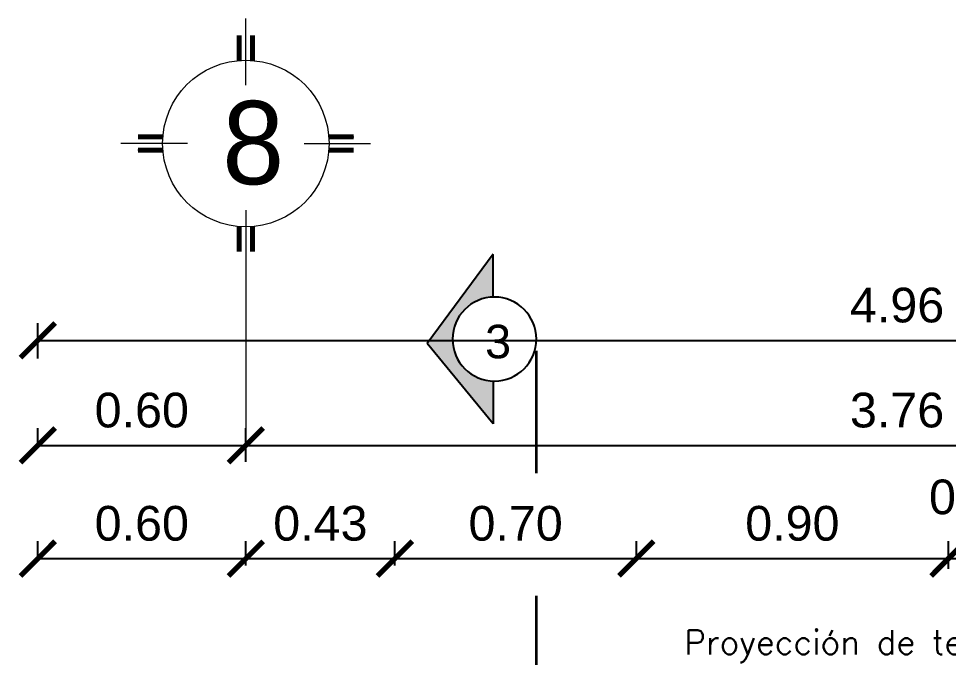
# Model space of a CAD drawing. Header units: millimetres. Extents: x -3570 to 5754, y -12788176 to 1214.
# Drawn here: x 3358.883 to 3361.565, y 1204.102 to 1205.943 of the extents above; entities that cross this region are included whole.
import ezdxf
from ezdxf.enums import TextEntityAlignment as Align

# ---------------------------------------------------------------- set-up
doc = ezdxf.new("R2010")
doc.units = ezdxf.units.MM
for name, pattern in [('ACAD_ISO04W100', [30, 24, -3, 0, -3]), ('ACAD_ISO10W100', [18, 12, -3, 0, -3]), ('Rayas Pequeñas', [0.705556, 0.352778, -0.352778])]:
    doc.linetypes.add(name, pattern=pattern)
for name, color, linetype, lineweight in [('01', 1, 'Continuous', 0), ('49. EJES.', 152, 'Continuous', 5), ('A-FACHADA 3', 3, 'Continuous', 20), ('COTAS', 7, 'Continuous', 0), ('SGE_TEXTO-CHICOS-03', 3, 'Continuous', 9), ('TEXTOS', 2, 'Continuous', 20), ('TEXTOS-CHICOS-03', 3, 'Continuous', 5)]:
    doc.layers.add(name, color=color, linetype=linetype, lineweight=lineweight)
doc.layers.add('A_INDICACIONES', color=40, linetype='Continuous')
doc.layers.add('CORTES', color=132, linetype='Continuous')
doc.styles.add('COTAS', font='arial.ttf')
doc.styles.add('nemi', font='GOTHIC.TTF')
doc.styles.add('ROMANS', font='romans.shx')
doc.styles.add('Soschany V-Ub.', font='arial.ttf')
doc.dimstyles.new('Escala1_50', dxfattribs={"dimtxt": 0.1, "dimasz": 0.1, "dimexe": 0.05, "dimexo": 0.25, "dimgap": 0.05, "dimtad": 2, "dimtih": 1, "dimtoh": 1, "dimzin": 1, "dimdsep": 46, "dimtxsty": 'COTAS', "dimblk": 'ARCHTICK', "dimcen": 0.04, "dimclrd": 1, "dimclre": 1, "dimclrt": 7, "dimadec": 0, "dimazin": 0, "dimtfac": 1, "dimtmove": 2, "dimatfit": 3, "dimfxl": 1, "dimtolj": 1, "dimtzin": 4, "dimarcsym": 0})

# ---------------------------------------------------------------- blocks, each defined once
blk = doc.blocks.new('eje')
at = {"layer": '49. EJES.', "ltscale": 0.01}
for p, q in [((0, 0.9326), (0, 1.1246)), ((-0.0192, 1.0038), (-0.0192, 1.076)), ((0.2392, 0.7838), (0.3114, 0.7838)), ((-0.168, 0.7646), (-0.36, 0.7646)), ((0.168, 0.7646), (0.36, 0.7646)), ((-0.2392, 0.7454), (-0.3114, 0.7454)), ((0, 0.5726), (0, 0.4446)), ((0.0192, 0.5254), (0.0192, 0.4532))]:
    blk.add_line(p, q, dxfattribs=at)
at = {"layer": '49. EJES.'}
blk.add_line((0, 0.4446), (0, -0.1054), dxfattribs=at)
at = {"layer": '49. EJES.', "ltscale": 0.01, "const_width": 0.0144}
for points in [[(-0.0192, 1.0038), (-0.0192, 1.076)], [(0.0192, 1.0038), (0.0192, 1.076)], [(-0.2392, 0.7838), (-0.3114, 0.7838)], [(0.2392, 0.7838), (0.3114, 0.7838)], [(-0.2392, 0.7454), (-0.3114, 0.7454)], [(0.2392, 0.7454), (0.3114, 0.7454)], [(-0.0192, 0.5254), (-0.0192, 0.4532)], [(0.0192, 0.5254), (0.0192, 0.4532)]]:
    blk.add_lwpolyline(points, dxfattribs=at)
at = {"layer": '49. EJES.', "ltscale": 0.01}
blk.add_circle((0, 0.7646), 0.24, dxfattribs=at)
blk = doc.blocks.new('_ArchTick')
at = {"color": 0, "linetype": 'Continuous', "const_width": 0.15}
blk.add_lwpolyline([(-0.5, -0.5), (0.5, 0.5)], dxfattribs=at)
blk = doc.blocks.new('*D342')
at = {"layer": 'COTAS', "color": 1, "lineweight": -2, "transparency": 16777216}
for p, q in [((3359.5386, 1204.3667), (3359.5386, 1204.4367)), ((3359.9686, 1204.3667), (3359.9686, 1204.4367)), ((3359.5386, 1204.3867), (3359.9686, 1204.3867))]:
    blk.add_line(p, q, dxfattribs=at)
at = {"layer": 'Defpoints', "color": 0, "lineweight": 30, "transparency": 16777216}
for p in [(3359.9686, 1204.3867), (3359.5386, 1204.1167), (3359.9686, 1204.1167)]:
    blk.add_point(p, dxfattribs=at)
at = {"layer": 'COTAS', "color": 1, "lineweight": -2, "transparency": 16777216, "xscale": 0.1, "yscale": 0.1, "zscale": 0.1, "rotation": 180}
blk.add_blockref('_ArchTick', (3359.5386, 1204.3867), dxfattribs=at)
at = {"layer": 'COTAS', "color": 1, "lineweight": -2, "transparency": 16777216, "xscale": 0.1, "yscale": 0.1, "zscale": 0.1}
blk.add_blockref('_ArchTick', (3359.9686, 1204.3867), dxfattribs=at)
at = {"layer": 'COTAS', "color": 7, "transparency": 16777216, "insert": (3359.7536, 1204.4878), "char_height": 0.1, "attachment_point": 5, "style": 'COTAS'}
blk.add_mtext('\\A1;0.43', dxfattribs=at)
blk = doc.blocks.new('*D343')
at = {"layer": 'COTAS', "color": 1, "lineweight": -2, "transparency": 16777216}
for p, q in [((3359.9686, 1204.3667), (3359.9686, 1204.4367)), ((3360.6648, 1204.3947), (3360.6648, 1204.4367)), ((3359.9686, 1204.3867), (3360.6648, 1204.3867))]:
    blk.add_line(p, q, dxfattribs=at)
at = {"layer": 'Defpoints', "color": 0, "lineweight": 30, "transparency": 16777216}
for p in [(3360.6648, 1204.3867), (3360.6648, 1204.1447), (3359.9686, 1204.1167)]:
    blk.add_point(p, dxfattribs=at)
at = {"layer": 'COTAS', "color": 1, "lineweight": -2, "transparency": 16777216, "xscale": 0.1, "yscale": 0.1, "zscale": 0.1, "rotation": 180}
blk.add_blockref('_ArchTick', (3359.9686, 1204.3867), dxfattribs=at)
at = {"layer": 'COTAS', "color": 1, "lineweight": -2, "transparency": 16777216, "xscale": 0.1, "yscale": 0.1, "zscale": 0.1}
blk.add_blockref('_ArchTick', (3360.6648, 1204.3867), dxfattribs=at)
at = {"layer": 'COTAS', "color": 7, "transparency": 16777216, "insert": (3360.3167, 1204.4877), "char_height": 0.1, "attachment_point": 5, "style": 'COTAS'}
blk.add_mtext('\\A1;0.70', dxfattribs=at)
blk = doc.blocks.new('*D344')
at = {"layer": 'COTAS', "color": 1, "lineweight": -2, "transparency": 16777216}
for p, q in [((3360.6648, 1204.3947), (3360.6648, 1204.4367)), ((3361.5648, 1204.3572), (3361.5648, 1204.4367)), ((3360.6648, 1204.3867), (3361.5648, 1204.3867))]:
    blk.add_line(p, q, dxfattribs=at)
at = {"layer": 'Defpoints', "color": 0, "lineweight": 30, "transparency": 16777216}
for p in [(3361.5648, 1204.3867), (3360.6648, 1204.1447), (3361.5648, 1204.1072)]:
    blk.add_point(p, dxfattribs=at)
at = {"layer": 'COTAS', "color": 1, "lineweight": -2, "transparency": 16777216, "xscale": 0.1, "yscale": 0.1, "zscale": 0.1, "rotation": 180}
blk.add_blockref('_ArchTick', (3360.6648, 1204.3867), dxfattribs=at)
at = {"layer": 'COTAS', "color": 1, "lineweight": -2, "transparency": 16777216, "xscale": 0.1, "yscale": 0.1, "zscale": 0.1}
blk.add_blockref('_ArchTick', (3361.5648, 1204.3867), dxfattribs=at)
at = {"layer": 'COTAS', "color": 7, "transparency": 16777216, "insert": (3361.1148, 1204.4877), "char_height": 0.1, "attachment_point": 5, "style": 'COTAS'}
blk.add_mtext('\\A1;0.90', dxfattribs=at)
blk = doc.blocks.new('*D345')
at = {"layer": 'COTAS', "color": 1, "lineweight": -2, "transparency": 16777216}
for p, q in [((3361.5648, 1204.3572), (3361.5648, 1204.4367)), ((3361.7248, 1204.3572), (3361.7248, 1204.4367)), ((3361.5648, 1204.3867), (3361.7248, 1204.3867))]:
    blk.add_line(p, q, dxfattribs=at)
at = {"layer": 'Defpoints', "color": 0, "lineweight": 30, "transparency": 16777216}
for p in [(3361.7248, 1204.3867), (3361.5648, 1204.1072), (3361.7248, 1204.1072)]:
    blk.add_point(p, dxfattribs=at)
at = {"layer": 'COTAS', "color": 1, "lineweight": -2, "transparency": 16777216, "xscale": 0.1, "yscale": 0.1, "zscale": 0.1, "rotation": 180}
blk.add_blockref('_ArchTick', (3361.5648, 1204.3867), dxfattribs=at)
at = {"layer": 'COTAS', "color": 1, "lineweight": -2, "transparency": 16777216, "xscale": 0.1, "yscale": 0.1, "zscale": 0.1}
blk.add_blockref('_ArchTick', (3361.7248, 1204.3867), dxfattribs=at)
at = {"layer": 'COTAS', "color": 7, "transparency": 16777216, "insert": (3361.6448, 1204.5638), "char_height": 0.1, "attachment_point": 5, "style": 'COTAS'}
blk.add_mtext('\\A1;0.16', dxfattribs=at)
blk = doc.blocks.new('*D348')
at = {"layer": 'COTAS', "color": 1, "lineweight": -2, "transparency": 16777216}
for p, q in [((3359.5386, 1204.6657), (3359.5386, 1204.7629)), ((3363.2948, 1204.6367), (3363.2948, 1204.7629)), ((3359.5386, 1204.7129), (3363.2948, 1204.7129))]:
    blk.add_line(p, q, dxfattribs=at)
at = {"layer": 'Defpoints', "color": 0, "lineweight": 30, "transparency": 16777216}
for p in [(3363.2948, 1204.7129), (3359.5386, 1204.4157), (3363.2948, 1204.3867)]:
    blk.add_point(p, dxfattribs=at)
at = {"layer": 'COTAS', "color": 1, "lineweight": -2, "transparency": 16777216, "xscale": 0.1, "yscale": 0.1, "zscale": 0.1, "rotation": 180}
blk.add_blockref('_ArchTick', (3359.5386, 1204.7129), dxfattribs=at)
at = {"layer": 'COTAS', "color": 1, "lineweight": -2, "transparency": 16777216, "xscale": 0.1, "yscale": 0.1, "zscale": 0.1}
blk.add_blockref('_ArchTick', (3363.2948, 1204.7129), dxfattribs=at)
at = {"layer": 'COTAS', "color": 7, "transparency": 16777216, "insert": (3361.4167, 1204.814), "char_height": 0.1, "attachment_point": 5, "style": 'COTAS'}
blk.add_mtext('\\A1;3.76', dxfattribs=at)
blk = doc.blocks.new('*D349')
at = {"layer": 'COTAS', "color": 1, "lineweight": -2, "transparency": 16777216}
for p, q in [((3358.9386, 1204.9629), (3358.9386, 1205.0656)), ((3363.8948, 1204.9629), (3363.8948, 1205.0656)), ((3358.9386, 1205.0156), (3363.8948, 1205.0156))]:
    blk.add_line(p, q, dxfattribs=at)
at = {"layer": 'Defpoints', "color": 0, "lineweight": 30, "transparency": 16777216}
for p in [(3363.8948, 1205.0156), (3358.9386, 1204.7129), (3363.8948, 1204.7129)]:
    blk.add_point(p, dxfattribs=at)
at = {"layer": 'COTAS', "color": 1, "lineweight": -2, "transparency": 16777216, "xscale": 0.1, "yscale": 0.1, "zscale": 0.1, "rotation": 180}
blk.add_blockref('_ArchTick', (3358.9386, 1205.0156), dxfattribs=at)
at = {"layer": 'COTAS', "color": 1, "lineweight": -2, "transparency": 16777216, "xscale": 0.1, "yscale": 0.1, "zscale": 0.1}
blk.add_blockref('_ArchTick', (3363.8948, 1205.0156), dxfattribs=at)
at = {"layer": 'COTAS', "color": 7, "transparency": 16777216, "insert": (3361.4167, 1205.1167), "char_height": 0.1, "attachment_point": 5, "style": 'COTAS'}
blk.add_mtext('\\A1;4.96', dxfattribs=at)
blk = doc.blocks.new('*D351')
at = {"layer": 'COTAS', "color": 1, "lineweight": -2, "transparency": 16777216}
for p, q in [((3358.9386, 1204.3947), (3358.9386, 1204.4367)), ((3359.5386, 1204.3947), (3359.5386, 1204.4367)), ((3358.9386, 1204.3867), (3359.5386, 1204.3867))]:
    blk.add_line(p, q, dxfattribs=at)
at = {"layer": 'Defpoints', "color": 0, "lineweight": 30, "transparency": 16777216}
for p in [(3359.5386, 1204.3867), (3358.9386, 1204.1447), (3359.5386, 1204.1447)]:
    blk.add_point(p, dxfattribs=at)
at = {"layer": 'COTAS', "color": 1, "lineweight": -2, "transparency": 16777216, "xscale": 0.1, "yscale": 0.1, "zscale": 0.1, "rotation": 180}
blk.add_blockref('_ArchTick', (3358.9386, 1204.3867), dxfattribs=at)
at = {"layer": 'COTAS', "color": 1, "lineweight": -2, "transparency": 16777216, "xscale": 0.1, "yscale": 0.1, "zscale": 0.1}
blk.add_blockref('_ArchTick', (3359.5386, 1204.3867), dxfattribs=at)
at = {"layer": 'COTAS', "color": 7, "transparency": 16777216, "insert": (3359.2386, 1204.4877), "char_height": 0.1, "attachment_point": 5, "style": 'COTAS'}
blk.add_mtext('\\A1;0.60', dxfattribs=at)
blk = doc.blocks.new('*D352')
at = {"layer": 'COTAS', "color": 1, "lineweight": -2, "transparency": 16777216}
for p, q in [((3358.9386, 1204.721), (3358.9386, 1204.7629)), ((3359.5386, 1204.7209), (3359.5386, 1204.7629)), ((3358.9386, 1204.7129), (3359.5386, 1204.7129))]:
    blk.add_line(p, q, dxfattribs=at)
at = {"layer": 'Defpoints', "color": 0, "lineweight": 30, "transparency": 16777216}
for p in [(3359.5386, 1204.7129), (3358.9386, 1204.471), (3359.5386, 1204.4709)]:
    blk.add_point(p, dxfattribs=at)
at = {"layer": 'COTAS', "color": 1, "lineweight": -2, "transparency": 16777216, "xscale": 0.1, "yscale": 0.1, "zscale": 0.1, "rotation": 180}
blk.add_blockref('_ArchTick', (3358.9386, 1204.7129), dxfattribs=at)
at = {"layer": 'COTAS', "color": 1, "lineweight": -2, "transparency": 16777216, "xscale": 0.1, "yscale": 0.1, "zscale": 0.1}
blk.add_blockref('_ArchTick', (3359.5386, 1204.7129), dxfattribs=at)
at = {"layer": 'COTAS', "color": 7, "transparency": 16777216, "insert": (3359.2386, 1204.814), "char_height": 0.1, "attachment_point": 5, "style": 'COTAS'}
blk.add_mtext('\\A1;0.60', dxfattribs=at)
blk = doc.blocks.new('ELEVACION')
at = {"layer": 'CORTES', "linetype": 'ACAD_ISO10W100', "ltscale": 0.1}
h = blk.add_hatch(color=1, dxfattribs=at)
h.dxf.hatch_style = 1
h.paths.add_polyline_path([(-0.2318, 0.3122), (-0.2318, 0.1622, -0.406096), (-0.0891, 0.0154, -0.406096), (-0.2318, -0.1314), (-0.2318, -0.2814), (0, 0)])
at = {"layer": 'CORTES', "color": 1, "linetype": 'ACAD_ISO10W100', "ltscale": 0.1}
for p, q in [((-0.2318, 0.3122), (0, 0)), ((-0.2318, 0.1622), (-0.2318, 0.3103)), ((-0.2318, -0.2814), (0, 0))]:
    blk.add_line(p, q, dxfattribs=at)
at = {"layer": 'CORTES', "linetype": 'ACAD_ISO10W100', "ltscale": 0.1}
blk.add_line((-0.2318, -0.1314), (-0.2318, -0.2814), dxfattribs=at)
at = {"layer": 'CORTES', "color": 1, "linetype": 'ACAD_ISO10W100', "ltscale": 0.1}
blk.add_circle((-0.2359, 0.0154), 0.1469, dxfattribs=at)
blk = doc.blocks.new('2SD2S2D2')
at = {"layer": 'SGE_TEXTO-CHICOS-03', "insert": (1077.5831, 314.3718), "char_height": 0.07, "width": 1.605957, "attachment_point": 8, "style": 'ROMANS'}
blk.add_mtext('Proyección de techo ', dxfattribs=at)

msp = doc.modelspace()

# ---------------------------------------------------------------- linework, layer by layer
at = {"layer": 'A-FACHADA 3', "color": 1, "linetype": 'Rayas Pequeñas', "lineweight": 35}
msp.add_line((3360.3764, 1198.988), (3360.3766, 1205.0192), dxfattribs=at)

# ---------------------------------------------------------------- block references
at = {"color": 251, "true_color": 0x636466}
msp.add_blockref('2SD2S2D2', (2283.7059, 889.7153), dxfattribs=at)
at = {"layer": 'A_INDICACIONES', "xscale": -0.8235621721913614, "yscale": 0.8235621721913614, "zscale": 0.8235621721913614}
msp.add_blockref('ELEVACION', (3360.0613, 1205.0066), dxfattribs=at)
at = {"layer": 'TEXTOS', "linetype": 'ACAD_ISO04W100'}
msp.add_blockref('eje', (3359.5386, 1204.8183), dxfattribs=at)

# ---------------------------------------------------------------- texts
at = {"layer": '01', "color": 7, "linetype": 'Continuous', "style": 'Soschany V-Ub.'}
msp.add_text('3', height=0.0966, dxfattribs=at).set_placement((3360.2661, 1204.9639), align=Align.CENTER)
at = {"layer": 'TEXTOS-CHICOS-03', "ltscale": 0.01, "style": 'nemi'}
msp.add_text('8', height=0.24, dxfattribs=at).set_placement((3359.4706, 1205.4655))

# ---------------------------------------------------------------- dimensions: what is measured, and where the dimension line sits
at = {"layer": 'COTAS', "color": 9, "true_color": 0xc7c8ca}
for base, p1, p2, picture, middle in [((3363.8948, 1205.0156), (3358.9386, 1204.7129), (3363.8948, 1204.7129), '*D349', (3361.4167, 1205.1167)), ((3359.5386, 1204.7129), (3358.9386, 1204.471), (3359.5386, 1204.4709), '*D352', (3359.2386, 1204.814)), ((3363.2948, 1204.7129), (3359.5386, 1204.4157), (3363.2948, 1204.3867), '*D348', (3361.4167, 1204.814)), ((3361.7248, 1204.3867), (3361.5648, 1204.1072), (3361.7248, 1204.1072), '*D345', (3361.6448, 1204.5638)), ((3359.5386, 1204.3867), (3358.9386, 1204.1447), (3359.5386, 1204.1447), '*D351', (3359.2386, 1204.4877)), ((3359.9686, 1204.3867), (3359.5386, 1204.1167), (3359.9686, 1204.1167), '*D342', (3359.7536, 1204.4878)), ((3360.6648, 1204.3867), (3359.9686, 1204.1167), (3360.6648, 1204.1447), '*D343', (3360.3167, 1204.4877)), ((3361.5648, 1204.3867), (3360.6648, 1204.1447), (3361.5648, 1204.1072), '*D344', (3361.1148, 1204.4877))]:
    dim = msp.add_linear_dim(base=base, p1=p1, p2=p2, dimstyle='Escala1_50', dxfattribs=at)
    dim.commit()
    dim.dimension.update_dxf_attribs({"geometry": picture, "text_midpoint": middle})

doc.saveas('drawing.dxf')
